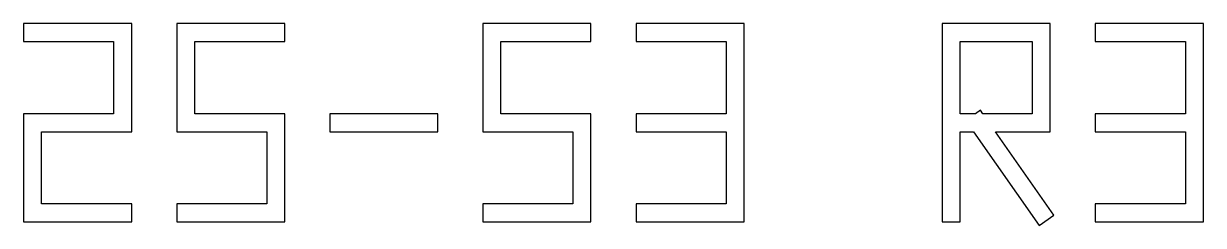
# Model space of a CAD drawing. Header units: millimetres. Extents: x -6.5 to 6.5, y -1.1 to 1.1.
import ezdxf

# ---------------------------------------------------------------- set-up
doc = ezdxf.new("R2010")
doc.units = ezdxf.units.MM
doc.layers.add('LASER_MARK', color=7, linetype='Continuous')

msp = doc.modelspace()

# ---------------------------------------------------------------- linework, layer by layer
at = {"layer": 'LASER_MARK'}
for points in [[(-5.35, -0.1), (-5.35, 1.1), (-6.55, 1.1), (-6.55, 0.9), (-5.55, 0.9), (-5.55, 0.1), (-6.55, 0.1), (-6.55, -1.1), (-5.35, -1.1), (-5.35, -0.9), (-6.35, -0.9), (-6.35, -0.1)], [(-4.65, 0.1), (-4.65, 0.9), (-3.65, 0.9), (-3.65, 1.1), (-4.85, 1.1), (-4.85, -0.1), (-3.85, -0.1), (-3.85, -0.9), (-4.85, -0.9), (-4.85, -1.1), (-3.65, -1.1), (-3.65, 0.1)], [(-1.25, 0.1), (-1.25, 0.9), (-0.25, 0.9), (-0.25, 1.1), (-1.45, 1.1), (-1.45, -0.1), (-0.45, -0.1), (-0.45, -0.9), (-1.45, -0.9), (-1.45, -1.1), (-0.25, -1.1), (-0.25, 0.1)], [(0.25, -1.1), (1.45, -1.1), (1.45, 1.1), (0.25, 1.1), (0.25, 0.9), (1.25, 0.9), (1.25, 0.1), (0.25, 0.1), (0.25, -0.1), (1.25, -0.1), (1.25, -0.9), (0.25, -0.9)], [(4.725, -1.139), (4.889, -1.025), (4.242, -0.1), (4.85, -0.1), (4.85, 1.1), (3.65, 1.1), (3.65, -1.1), (3.85, -1.1), (3.85, -0.1), (3.998, -0.1)], [(5.35, -1.1), (6.55, -1.1), (6.55, 1.1), (5.35, 1.1), (5.35, 0.9), (6.35, 0.9), (6.35, 0.1), (5.35, 0.1), (5.35, -0.1), (6.35, -0.1), (6.35, -0.9), (5.35, -0.9)], [(4.102, 0.1), (4.075, 0.139), (4.018, 0.1), (3.85, 0.1), (3.85, 0.9), (4.65, 0.9), (4.65, 0.1)], [(-1.95, -0.1), (-1.95, 0.1), (-3.15, 0.1), (-3.15, -0.1)]]:
    msp.add_lwpolyline(points, close=True, dxfattribs=at)

doc.saveas('drawing.dxf')
